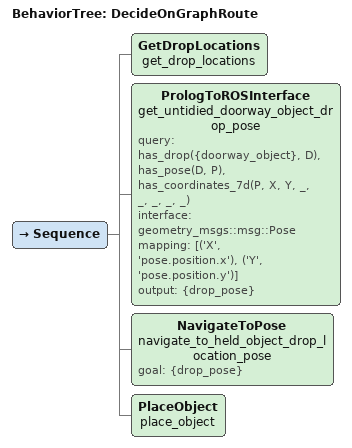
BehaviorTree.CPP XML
<?xml version="1.0" encoding="UTF-8"?>
<root BTCPP_format="4">
  <BehaviorTree ID="DecideOnGraphRoute">
    <Sequence>
      <GetDropLocations name="get_drop_locations" />
      <PrologToROSInterface name="get_untidied_doorway_object_drop_pose"
                            query="has_drop({doorway_object}, D), has_pose(D, P), has_coordinates_7d(P, X, Y, _, _, _, _, _)"
                            interface="geometry_msgs::msg::Pose"
                            mapping="[('X', 'pose.position.x'), ('Y', 'pose.position.y')]"
                            output="{drop_pose}"
      />
      <NavigateToPose name="navigate_to_held_object_drop_location_pose" goal="{drop_pose}"/>
      <PlaceObject name="place_object" />
    </Sequence>
  </BehaviorTree>
</root>
